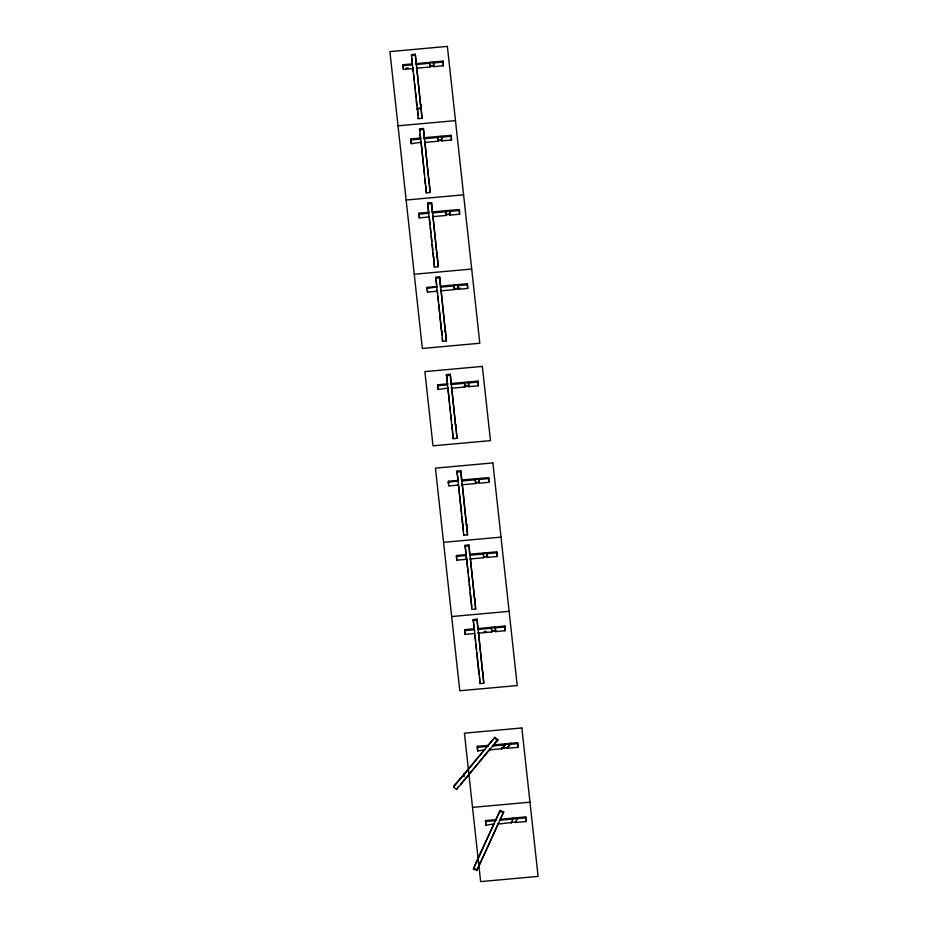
<?xml version="1.0" encoding="UTF-8"?>
<svg xmlns="http://www.w3.org/2000/svg" width="928" height="928" viewBox="0 0 928 928"><rect width="100%" height="100%" fill="white"/><g stroke="black" fill="none" stroke-linecap="round" stroke-linejoin="round"><path stroke-width="1.39" d="M412.45 64.287L412.786 68.649L403.146 69.438L402.914 64.74L412.496 63.881M411.904 58.545L412.299 64.786L411.475 54.601L415.303 54.253L416.069 64.531L429.629 63.301L429.815 62.362M416.765 105.606L412.879 68.069M421.022 109.121L421.115 107.984L417.414 108.321L418.192 118.668L422.02 118.32L415.303 54.253M416.556 68.301L416.66 67.176M420.999 142.286L411.255 143.654L411.023 138.956L420.674 138.086L426.312 192.885L430.14 192.537L429.246 182.352M411.255 143.654L411.023 138.956M420.778 104.272L420.535 105.27L416.73 67.315M418.192 118.668L418.377 117.682M430.116 66.456L429.722 62.86L433.399 62.524L433.794 66.12L430.198 65.958L430.035 67.002L416.475 68.231M420.419 139.003L419.584 128.818L423.423 128.47L424.247 138.655M422.02 118.32L421.138 108.135M416.266 63.614L443.132 61.097L443.364 65.795L433.712 66.677L433.492 62.037M433.712 66.677L433.875 65.621L431.427 65.853M430.14 192.537L423.423 128.47M424.769 141.381L424.664 142.518M443.364 65.795L443.132 61.097M424.873 179.823L425.059 178.837M418.957 214.159L419.143 213.173L428.794 212.292L428.608 213.289L418.957 214.159L419.363 217.871L429.014 216.99L428.597 213.208M425.302 183.674L425.523 182.538M419.363 217.871L419.143 213.173M426.312 192.885L425.766 185.322M424.85 141.532L428.713 179.475M429.223 182.201L429.061 183.338L429.304 182.34M424.583 142.448L438.144 141.218L437.923 136.578M438.144 141.218L438.318 140.163L442.076 139.896M428.527 213.22L427.704 203.023L431.532 202.675L432.286 212.953L445.846 211.723L446.032 210.795M437.738 137.506L424.177 138.736L424.363 137.669L451.24 135.314L451.472 140.012L441.821 140.882L441.6 136.254M441.821 140.882L441.995 139.896M433.643 256.754L434.42 267.09L438.248 266.742L431.532 202.675M433.411 257.891L429.107 216.502M432.877 215.598L436.821 253.68M451.472 140.012L451.24 135.314M432.993 254.028L433.167 253.042M437.134 291.206L427.483 292.076L427.077 288.376L427.251 287.378L436.833 286.52M427.483 292.076L427.251 287.378M434.42 267.09L433.237 253.042M437.332 256.418L437.169 257.555L437.355 256.557M432.692 216.665L446.252 215.435L446.438 214.449M436.798 286.926L435.812 277.24L439.64 276.892L440.406 287.158L453.966 285.94L454.14 284.942L440.58 286.172M438.248 266.742L437.424 256.557M432.471 211.886L459.36 209.531L459.58 214.229L449.929 215.099L449.709 210.47M436.821 287.007L427.077 288.376M450.01 214.542L449.628 210.958L445.95 211.294L446.333 214.867L450.103 214.043L449.929 215.099M441.264 327.746L437.216 290.708M441.763 330.96L442.528 341.307L446.356 340.959L439.64 276.892M440.893 290.313L440.893 290.94M459.58 214.229L459.36 209.531M441.102 328.245L438.793 304.512M442.528 341.307L442.424 337.688M441.067 289.954L444.93 327.897M445.359 331.76L445.44 330.623M440.812 290.87L454.372 289.64L454.546 288.654M447.876 388.159L438.12 389.447L437.714 385.735L437.9 384.749L447.551 383.879M446.356 340.959L445.463 330.774M438.12 389.447L437.9 384.749M457.643 285.604L457.817 284.618L467.468 283.736L467.7 288.434L458.049 289.316L457.643 285.604L467.294 284.722L467.468 283.736M458.049 289.316L458.223 288.318M456.182 428.133L457.005 438.329L453.177 438.677L446.461 374.61L450.289 374.262L451.112 384.447M447.54 383.798L447.366 384.865L437.714 385.735M457.005 438.329L450.289 374.262M468.466 382.058L468.686 386.674L478.338 385.804L478.117 381.106L451.217 383.473L451.043 384.528L464.603 383.299L464.789 382.382M451.46 388.31L451.634 387.254L455.497 425.268L455.694 424.432M451.75 425.616L452.017 424.769M452.168 429.467L452.412 428.33M452.249 429.467L452.423 428.481M453.177 438.677L452.632 431.114M456.089 427.994L455.996 429.13M451.449 388.24L465.009 387.011L465.195 386.025M458.328 485.089L448.676 485.959L448.27 482.247L448.444 481.261L458.026 480.391L457.005 471.122L460.833 470.774L461.599 481.04L475.159 479.811L475.333 478.825L475.646 482.954L479.324 482.618L478.929 479.068L475.252 479.393M468.686 386.674L468.86 385.619L464.081 386.129M466.645 524.656L467.55 534.841L463.722 535.189L457.005 471.122M458.003 480.808L448.27 482.247M467.55 534.841L460.833 470.774M478.338 385.804L478.117 381.106M462.179 483.766L462.086 484.822M462.295 522.128L462.48 521.142M466.436 559.306L456.785 560.176L456.379 556.464L456.553 555.478L466.216 554.596L465.125 545.328L468.953 544.98L469.707 555.257L483.268 554.028L483.453 553.123M462.724 525.99L462.979 524.993M462.805 525.979L462.956 524.842M456.785 560.176L456.553 555.478M466.308 520.794L466.042 521.791L462.26 483.836M463.722 535.189L463.907 534.203M466.633 524.506L466.471 525.642L466.726 524.645M462.005 484.752L475.565 483.523L475.739 482.537M465.949 555.524L465.125 545.328M461.668 480.959L461.761 479.985L488.662 477.618L488.894 482.316L479.242 483.198L479.022 478.57M466.03 555.594L466.216 554.526M466.227 554.677L468.106 572.611M474.753 598.873L475.67 609.058L471.842 609.406L466.622 558.308M475.67 609.058L468.953 544.98M474.243 595.996L470.299 557.983M488.894 482.316L488.662 477.618M470.415 596.344L470.589 595.347M474.556 633.511L464.893 634.392L464.673 629.683L474.336 628.743L478.523 670.55M464.893 634.392L464.673 629.683M474.742 598.722L474.579 599.859L474.834 598.862M470.113 558.969L483.674 557.74L483.848 556.754M474.243 628.743L474.057 629.729L473.234 619.544L477.062 619.196L477.827 629.474L491.376 628.244L491.573 627.34M469.951 554.19L496.77 551.835L497.002 556.533L487.351 557.403L487.13 552.786M487.432 556.823L487.049 553.285L483.372 553.622L483.755 557.16L487.525 556.336L487.351 557.403M479.196 673.264L479.95 683.611L483.778 683.263L477.062 619.196M478.314 633.244L478.407 632.188M488.151 745.416L494.879 737.331L497.872 739.709L456.53 789.473L453.537 787.095L453.711 786.109L460.555 778.116L460.265 779.242M497.002 556.533L496.77 551.835M456.53 789.473L458.432 786.445M464.302 779.752L460.764 784.334M479.95 683.611L479.556 677.37M478.488 632.258L482.351 670.202M483.778 750.485L460.474 778.615M464.012 774.022L463.768 774.973M482.838 672.939L482.363 669.865M482.769 674.064L482.862 673.078M489.949 748.977L464.336 780.112M478.233 633.174L491.782 631.956L491.968 630.959M483.778 683.263L482.954 673.078M478.013 628.569L504.89 626.04L505.11 630.738L495.459 631.62L495.239 626.922L495.54 631.028L491.863 631.365L491.48 627.838L495.158 627.502M495.459 631.62L495.645 630.634M484.776 749.801L477.642 751.007L477.421 746.309L488.047 745.428M477.642 751.007L477.421 746.309M505.11 630.738L504.89 626.04M488.279 745.277L487.977 746.402L477.247 747.307M490.262 748.896L490.077 749.812M493.441 745.903L493.615 744.917M453.537 787.095L494.879 737.331M473.396 868.968L477.897 858.794L473.396 868.968L476.911 870.522L503.672 811.954L500.157 810.399L495.97 819.656L485.53 820.526L485.762 825.224L494.148 823.902M477.897 858.794L500.157 810.399M476.911 870.522L477.096 869.536L473.57 867.982M485.762 825.224L485.936 824.238M501.677 748.838L501.839 747.771L504.704 747.516M498.429 823.136L482.015 859.282M489.891 749.824L501.932 748.734L505.308 744.349L510.504 743.873L507.129 748.27L517.859 747.365L518.044 746.379L517.638 742.667L493.464 744.929M505.203 743.873L505.018 744.79M501.932 748.734L505.308 744.349M507.129 748.27L510.504 743.873M507.488 747.26L507.314 748.246M485.356 821.512L495.796 820.642L495.946 819.517L495.668 820.584M500.296 819.088L500.041 820.259L525.573 817.87L525.747 816.884L500.424 819.25M500.366 819.111L500.122 820.074M517.859 747.365L517.638 742.667M511.096 822.927L511.467 821.848M498.429 824.076L515.632 821.953M525.747 816.884L525.979 821.582L515.539 822.452L515.84 821.454M515.852 821.524L515.655 822.44M517.488 818.682L517.662 817.684M479.637 855.036L493.476 824.864M477.676 859.885L479.718 854.85M477.642 868.341L482.061 858.899M500.923 817.928L503.672 811.954M511.293 822.834L513.114 818.589M515.539 822.452L517.36 818.206M493.522 744.743L493.174 745.938L505.215 744.848M494.438 743.78L497.872 739.709M411.301 55.587L415.129 55.239M402.74 65.737L412.392 64.856M433.306 62.965L442.958 62.083M405.826 68.231L408.32 67.999M417.322 108.82L421.034 108.483L420.639 104.922M417.194 109.469L416.927 105.258M398.019 125.814L455.474 120.617M419.41 129.804L423.238 129.456M410.849 139.942L420.5 139.072M441.415 137.182L451.066 136.3M406.139 200.03L463.582 194.822M427.518 204.009L431.358 203.661M449.523 211.387L459.174 210.517M446.356 214.449L450.184 214.101M414.248 274.247L471.702 269.039M435.638 278.226L439.466 277.878M457.829 284.687L454.14 284.942M454.465 288.666L460.369 288.132M437.065 291.288L436.717 287.425M441.531 332.108L441.171 328.234M446.275 375.596L450.115 375.248M468.28 382.962L477.932 382.092M456.831 472.108L460.659 471.76M478.836 479.486L488.488 478.604M475.658 482.548L479.405 482.131M443.549 542.335L501.004 537.126M464.94 546.325L468.768 545.977M456.379 556.464L466.03 555.512L466.366 559.387M486.945 553.691L496.596 552.821M483.778 556.754L487.606 556.406M451.669 616.552L509.112 611.343M473.06 620.53L476.888 620.182M464.487 630.68L474.162 629.729M495.053 627.908L504.704 627.038M483.975 631.69L486.4 631.469M491.886 630.97L495.714 630.622M478.941 674.412L478.616 670.538M510.412 744.372L517.453 743.653M502.013 748.246L507.222 747.771M472.526 807.383L529.981 802.186M499.983 811.385L503.498 812.94M494.705 738.317L497.698 740.695M467.294 284.722L467.7 288.434M525.573 817.87L525.979 821.582M513.08 818.102L512.894 819.018M429.629 63.301L430.035 67.002M445.846 211.723L446.252 215.435M453.966 285.94L454.372 289.64M464.603 383.299L465.009 387.011M475.159 479.811L475.565 483.523M483.268 554.028L483.674 557.74M491.376 628.244L491.782 631.956M428.748 179.139L429.142 182.7M436.856 253.344L437.25 256.905M444.964 327.561L445.359 331.122M455.602 424.931L455.996 428.492M466.158 521.443L466.54 525.004M474.254 595.648L474.649 599.221M487.977 745.428L487.78 746.344M412.902 67.663L413.366 71.92M413.679 74.774L414.306 80.458M414.619 83.3L415.234 88.984M415.547 91.826L416.162 97.51M416.475 100.352L417.02 104.76M417.414 108.321L418.087 115.049M419.584 128.818L419.874 131.44M420.164 134.073L420.674 138.156M421.022 141.88L424.595 174.568M425.047 179.464L425.442 183.036M427.704 203.023L428.794 212.373M429.444 218.927L430.058 224.611M430.372 227.453L430.998 233.148M431.3 235.99L431.926 241.674M432.239 244.516L432.854 250.2M435.812 277.24L436.67 285.128M437.239 290.302L437.552 293.144M437.865 295.986L438.48 301.67M441.415 329.08L442.134 335.054M446.461 374.61L447.551 383.948M447.888 387.672L449.593 403.297M449.906 406.151L450.521 411.835M450.834 414.677L451.46 420.361M451.924 425.256L452.319 428.817M458.432 484.184L461.703 514.031M462.005 516.873L462.573 521.281M462.48 521.768L463.466 530.259M468.57 576.868L469.034 581.137M469.348 583.979L469.962 589.663M470.276 592.505L470.995 599.546M471.157 600.52L471.876 607.098M473.234 619.544L474.336 628.906M474.974 635.448L475.588 641.132M475.902 643.974L476.528 649.658M476.841 652.5L478.813 669.703M478.72 670.202L479.115 673.763M402.914 64.74L403.181 67.222M448.444 481.261L448.711 483.732M485.53 820.526L485.808 822.997M463.849 774.219L464.116 776.736M480.414 862.158L480.217 863.365L480.414 862.158M510.841 743.282L510.678 744.349L510.841 743.282M447.366 46.4L389.911 51.608L422.356 348.452L479.811 343.256L447.366 46.4M441.508 136.741L437.83 137.077L438.225 140.662L441.902 140.325L441.508 136.741M457.736 285.174L454.059 285.511L454.453 289.084L458.13 288.747L457.736 285.174M482.34 366.409L424.885 371.606L433.005 445.823L490.46 440.614L482.34 366.409M468.385 382.545L464.708 382.881L465.09 386.442L468.768 386.106L468.385 382.545M492.896 462.921L435.441 468.13L459.778 690.757L517.232 685.56L492.896 462.921M521.861 727.97L464.418 733.178L480.634 881.6L538.089 876.392L521.861 727.97"/></g></svg>
